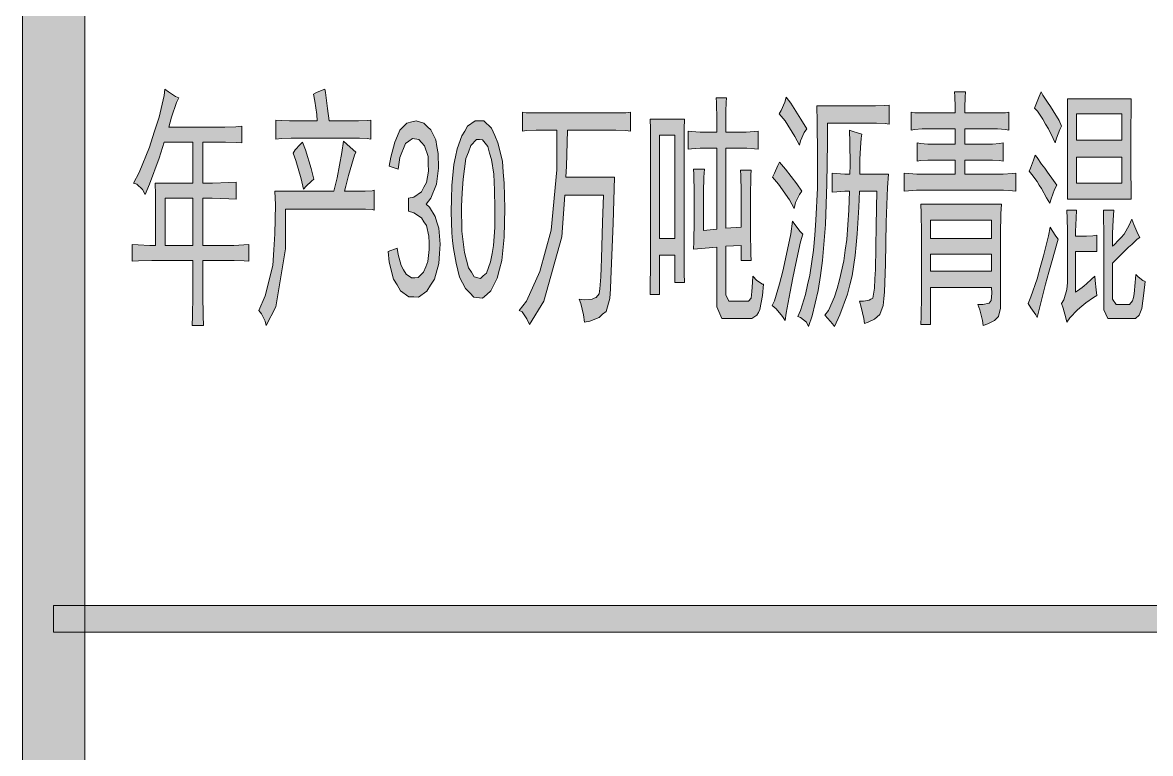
# Model space of a CAD drawing. Header units: millimetres. Extents: x 0 to 586, y 0 to 414.
# Drawn here: x 541.05 to 553.52, y 55.22 to 63.3 of the extents above; entities that cross this region are included whole.
import ezdxf

# ---------------------------------------------------------------- set-up
doc = ezdxf.new("R2010")
doc.units = ezdxf.units.MM

msp = doc.modelspace()

# ---------------------------------------------------------------- hatches: boundary and pattern name
h = msp.add_hatch(color=0)
h.dxf.hatch_style = 2
h.paths.add_polyline_path([(541.736139, 9.860139), (541.048222, 9.860139), (541.048222, 404.223361), (541.736139, 404.223361)])
h = msp.add_hatch(color=0)
h.paths.add_polyline_path([(542.275889, 61.527972), (542.339389, 61.644389), (542.452278, 61.926611), (542.505194, 62.092417), (542.558111, 62.258222), (542.614556, 62.498111), (542.621611, 62.568667), (542.660417, 62.536917), (542.738028, 62.487528), (542.776833, 62.469889), (542.752139, 62.4205), (542.695694, 62.258222), (542.663944, 62.148861), (543.224861, 62.148861), (543.284833, 62.148861), (543.408306, 62.152389), (543.471806, 62.159444), (543.471806, 61.972472), (543.415361, 61.976), (543.291889, 61.983056), (543.224861, 61.983056), (543.041417, 61.983056), (543.041417, 61.527972), (543.14725, 61.527972), (543.330694, 61.535028), (543.411833, 61.538556), (543.411833, 61.351583), (543.330694, 61.355111), (543.143722, 61.362167), (543.041417, 61.362167), (543.041417, 60.840056), (543.323639, 60.840056), (543.383611, 60.840056), (543.4965, 60.847111), (543.549417, 60.850639), (543.549417, 60.663667), (543.500028, 60.670722), (543.387139, 60.67425), (543.323639, 60.67425), (543.041417, 60.67425), (543.041417, 60.42025), (543.041417, 60.29325), (543.044944, 60.060417), (543.048472, 59.954583), (542.925, 59.954583), (542.928528, 60.060417), (542.932056, 60.282667), (542.932056, 60.399083), (542.932056, 60.67425), (542.554583, 60.67425), (542.476972, 60.67425), (542.328806, 60.670722), (542.261778, 60.663667), (542.261778, 60.850639), (542.325278, 60.847111), (542.455806, 60.840056), (542.519306, 60.840056), (542.519306, 61.058778), (542.519306, 61.400972), (542.515778, 61.527972), (542.932056, 61.527972), (542.932056, 61.983056), (542.614556, 61.983056), (542.558111, 61.803139), (542.452278, 61.517389), (542.402889, 61.4045), (542.374667, 61.457417), (542.311167, 61.517389)])
h.paths.add_polyline_path([(542.932056, 60.840056), (542.932056, 61.362167), (542.625139, 61.362167), (542.625139, 60.840056)])
h = msp.add_hatch(color=0)
h.dxf.hatch_style = 2
h.paths.add_polyline_path([(544.392556, 62.568667), (544.399611, 62.529861), (544.420778, 62.353472), (544.438417, 62.215889), (544.713583, 62.215889), (544.762972, 62.215889), (544.858222, 62.219417), (544.900556, 62.226472), (544.900556, 62.014806), (544.858222, 62.021861), (544.773556, 62.025389), (544.731222, 62.025389), (544.060944, 62.025389), (544.018611, 62.025389), (543.912778, 62.021861), (543.849278, 62.014806), (543.849278, 62.226472), (543.916306, 62.219417), (544.000972, 62.215889), (544.022139, 62.215889), (544.307889, 62.215889), (544.300833, 62.286444), (544.279667, 62.434611), (544.265556, 62.512222), (544.297306, 62.529861), (544.360806, 62.558083)])
h = msp.add_hatch(color=0)
h.dxf.hatch_style = 2
h.paths.add_polyline_path([(551.476333, 62.536917), (551.472806, 62.480472), (551.469278, 62.364056), (551.469278, 62.304083), (551.776194, 62.304083), (551.825583, 62.304083), (551.917306, 62.307611), (551.956111, 62.314667), (551.956111, 62.113583), (551.917306, 62.120639), (551.829111, 62.127694), (551.779722, 62.127694), (551.469278, 62.127694), (551.469278, 61.958361), (551.737389, 61.958361), (551.772667, 61.958361), (551.850278, 61.965417), (551.892611, 61.972472), (551.892611, 61.771389), (551.850278, 61.778444), (551.772667, 61.781972), (551.737389, 61.781972), (551.469278, 61.781972), (551.469278, 61.62675), (551.839694, 61.62675), (551.892611, 61.62675), (551.991389, 61.633806), (552.033722, 61.637333), (552.033722, 61.439778), (551.994917, 61.443306), (551.896139, 61.450361), (551.839694, 61.450361), (550.978917, 61.450361), (550.933056, 61.450361), (550.844861, 61.443306), (550.799, 61.439778), (550.799, 61.637333), (550.848389, 61.633806), (550.936583, 61.62675), (550.978917, 61.62675), (551.359917, 61.62675), (551.359917, 61.781972), (551.105917, 61.781972), (551.060056, 61.781972), (550.978917, 61.778444), (550.940111, 61.771389), (550.940111, 61.972472), (550.978917, 61.965417), (551.060056, 61.958361), (551.105917, 61.958361), (551.359917, 61.958361), (551.359917, 62.127694), (551.042417, 62.127694), (550.996556, 62.127694), (550.911889, 62.120639), (550.873083, 62.113583), (550.873083, 62.314667), (550.915417, 62.307611), (551.003611, 62.304083), (551.042417, 62.304083), (551.359917, 62.304083), (551.359917, 62.371111), (551.356389, 62.487528), (551.352861, 62.536917)])
h = msp.add_hatch(color=0)
h.dxf.hatch_style = 2
h.paths.add_polyline_path([(552.312417, 62.536917), (552.330056, 62.501639), (552.382972, 62.424028), (552.414722, 62.374639), (552.446472, 62.328778), (552.509972, 62.219417), (552.538194, 62.159444), (552.517028, 62.120639), (552.48175, 62.025389), (552.467639, 61.972472), (552.446472, 62.021861), (552.393556, 62.127694), (552.361806, 62.180611), (552.330056, 62.237056), (552.270083, 62.32525), (552.238333, 62.357), (552.252444, 62.395806), (552.29125, 62.487528)])
h = msp.add_hatch(color=0)
h.dxf.hatch_style = 2
h.paths.add_polyline_path([(549.056278, 60.222694), (549.077444, 60.222694), (549.105667, 60.257972), (549.109194, 60.29325), (549.112722, 60.328528), (549.119778, 60.430833), (549.123306, 60.497861), (549.169167, 60.452), (549.229139, 60.409667), (549.24325, 60.409667), (549.229139, 60.286194), (549.200917, 60.130972), (549.186806, 60.099222), (549.169167, 60.067472), (549.112722, 60.032194), (549.066861, 60.032194), (548.841083, 60.032194), (548.781111, 60.032194), (548.724667, 60.159194), (548.724667, 60.286194), (548.724667, 60.818889), (548.467139, 60.797722), (548.470667, 60.878861), (548.474194, 61.111694), (548.474194, 61.263389), (548.474194, 61.418611), (548.470667, 61.62675), (548.467139, 61.683194), (548.590611, 61.683194), (548.583556, 61.595), (548.580028, 61.429194), (548.580028, 61.351583), (548.580028, 61.005861), (548.724667, 61.019972), (548.724667, 61.916028), (548.597667, 61.916028), (548.541222, 61.916028), (548.445972, 61.908972), (548.407167, 61.905444), (548.407167, 62.103), (548.445972, 62.099472), (548.541222, 62.092417), (548.597667, 62.092417), (548.724667, 62.092417), (548.724667, 62.23), (548.721139, 62.4205), (548.717611, 62.469889), (548.834028, 62.469889), (548.8305, 62.4205), (548.826972, 62.32525), (548.826972, 62.279389), (548.823444, 62.237056), (548.823444, 62.141806), (548.823444, 62.092417), (549.006889, 62.092417), (549.049222, 62.092417), (549.137417, 62.099472), (549.183278, 62.103), (549.183278, 61.905444), (549.140944, 61.908972), (549.056278, 61.916028), (549.010417, 61.916028), (548.823444, 61.916028), (548.823444, 61.030556), (548.996306, 61.041139), (548.996306, 61.316306), (548.996306, 61.432722), (548.992778, 61.612639), (548.98925, 61.672611), (549.105667, 61.672611), (549.102139, 61.616167), (549.098611, 61.37275), (549.098611, 61.185778), (549.098611, 60.995278), (549.102139, 60.741278), (549.105667, 60.67425), (548.996306, 60.67425), (548.996306, 60.840056), (548.823444, 60.829472), (548.823444, 60.363806), (548.823444, 60.29325), (548.858722, 60.222694), (548.894, 60.222694)])
h = msp.add_hatch(color=0)
h.dxf.hatch_style = 2
h.paths.add_polyline_path([(549.493722, 62.480472), (549.543111, 62.413444), (549.656, 62.237056), (549.7195, 62.127694), (549.691278, 62.088889), (549.652472, 61.997167), (549.638361, 61.947778), (549.588972, 62.043028), (549.479611, 62.215889), (549.416111, 62.2935), (549.437278, 62.332306), (549.476083, 62.424028)])
h = msp.add_hatch(color=0)
h.dxf.hatch_style = 2
h.paths.add_polyline_path([(549.740667, 59.944), (549.715972, 59.989861), (549.652472, 60.042778), (549.620722, 60.053361), (549.652472, 60.120389), (549.705389, 60.296778), (549.730083, 60.402611), (549.754778, 60.511972), (549.793583, 60.787139), (549.807694, 60.952944), (549.821806, 61.11875), (549.839444, 61.471528), (549.839444, 61.654972), (549.839444, 61.841944), (549.835917, 62.205306), (549.832389, 62.381694), (550.446222, 62.381694), (550.4815, 62.381694), (550.57675, 62.385222), (550.633194, 62.392278), (550.633194, 62.180611), (550.587333, 62.187667), (550.492083, 62.191194), (550.446222, 62.191194), (549.948806, 62.191194), (549.948806, 61.972472), (549.94175, 61.520917), (549.934694, 61.295139), (549.927639, 61.069361), (549.895889, 60.67425), (549.871194, 60.508444), (549.8465, 60.342639), (549.779472, 60.060417)])
h = msp.add_hatch(color=0)
h.paths.add_polyline_path([(553.30725, 62.459306), (553.30725, 62.346417), (553.303722, 62.131222), (553.303722, 62.025389), (553.303722, 61.750222), (553.303722, 61.654972), (553.30725, 61.457417), (553.30725, 61.351583), (552.601694, 61.351583), (552.601694, 61.457417), (552.605222, 61.651444), (552.605222, 61.739639), (552.605222, 62.025389), (552.605222, 62.127694), (552.601694, 62.342889), (552.601694, 62.459306)])
h.paths.add_polyline_path([(553.204944, 61.527972), (553.204944, 61.81725), (552.704, 61.81725), (552.704, 61.527972)])
h.paths.add_polyline_path([(553.204944, 62.004222), (553.204944, 62.2935), (552.704, 62.2935), (552.704, 62.004222)])
h = msp.add_hatch(color=0)
h.dxf.hatch_style = 2
h.paths.add_polyline_path([(547.260639, 59.989861), (547.250056, 60.071), (547.221833, 60.198), (547.204194, 60.243861), (547.264167, 60.236806), (547.345306, 60.243861), (547.37, 60.254444), (547.391167, 60.265028), (547.422917, 60.303833), (547.426444, 60.332056), (547.4335, 60.360278), (547.444083, 60.490806), (547.447611, 60.593111), (547.451139, 60.695417), (547.461722, 61.097583), (547.472306, 61.393917), (547.045444, 61.393917), (547.010167, 60.935306), (546.812611, 60.222694), (546.653861, 59.965167), (546.625639, 60.028667), (546.572722, 60.106278), (546.540972, 60.120389), (546.622111, 60.222694), (546.76675, 60.550778), (546.83025, 60.780083), (546.89375, 61.009389), (546.95725, 61.676139), (546.95725, 62.113583), (546.791444, 62.113583), (546.727944, 62.113583), (546.622111, 62.110056), (546.57625, 62.103), (546.57625, 62.314667), (546.618583, 62.307611), (546.727944, 62.304083), (546.794972, 62.304083), (547.549917, 62.304083), (547.609889, 62.304083), (547.71925, 62.307611), (547.772167, 62.314667), (547.772167, 62.103), (547.71925, 62.110056), (547.609889, 62.113583), (547.549917, 62.113583), (547.073667, 62.113583), (547.070139, 61.976), (547.063083, 61.714944), (547.056028, 61.595), (547.59225, 61.595), (547.578139, 61.083472), (547.553444, 60.466111), (547.549917, 60.360278), (547.542861, 60.250917), (547.500528, 60.109806), (547.461722, 60.078056), (547.422917, 60.042778), (547.320611, 60.000444)])
h = msp.add_hatch(color=0)
h.dxf.hatch_style = 2
h.paths.add_polyline_path([(545.091056, 60.773028), (545.189833, 60.808306), (545.200417, 60.73775), (545.235694, 60.617806), (545.260389, 60.568417), (545.288611, 60.522556), (545.348583, 60.480222), (545.387389, 60.480222), (545.422667, 60.48375), (545.482639, 60.543722), (545.507333, 60.603694), (545.5285, 60.660139), (545.546139, 60.794194), (545.546139, 60.868278), (545.542611, 60.942361), (545.514389, 61.058778), (545.486167, 61.101111), (545.461472, 61.143444), (545.376806, 61.199889), (545.316833, 61.217528), (545.316833, 61.362167), (545.376806, 61.37275), (545.461472, 61.432722), (545.486167, 61.482111), (545.514389, 61.535028), (545.535556, 61.662028), (545.532028, 61.743167), (545.532028, 61.824306), (545.493222, 61.940722), (545.461472, 61.976), (545.429722, 62.011278), (545.359167, 62.021861), (545.320361, 61.993639), (545.281556, 61.965417), (545.221583, 61.810194), (545.200417, 61.683194), (545.101639, 61.714944), (545.119278, 61.81725), (545.165139, 61.983056), (545.193361, 62.050083), (545.221583, 62.113583), (545.299194, 62.191194), (545.352111, 62.205306), (545.4015, 62.215889), (545.486167, 62.191194), (545.524972, 62.152389), (545.563778, 62.117111), (545.616694, 62.00775), (545.630806, 61.933667), (545.644917, 61.856056), (545.648444, 61.693778), (545.637861, 61.605583), (545.627278, 61.517389), (545.563778, 61.362167), (545.510861, 61.295139), (545.549667, 61.263389), (545.609639, 61.161083), (545.630806, 61.097583), (545.651972, 61.030556), (545.666083, 60.854167), (545.659028, 60.748333), (545.651972, 60.638972), (545.602583, 60.466111), (545.56025, 60.399083), (545.517917, 60.332056), (545.426194, 60.268556), (545.373278, 60.272083), (545.320361, 60.272083), (545.228639, 60.339111), (545.189833, 60.402611), (545.151028, 60.466111), (545.101639, 60.653083)])
h = msp.add_hatch(color=0)
h.paths.add_polyline_path([(545.793083, 61.355111), (545.796611, 61.503278), (545.817778, 61.736111), (545.835417, 61.820778), (545.853056, 61.908972), (545.905972, 62.050083), (545.937722, 62.103), (545.969472, 62.159444), (546.054139, 62.215889), (546.1, 62.215889), (546.149389, 62.215889), (546.234056, 62.13475), (546.269333, 62.053611), (546.304611, 61.972472), (546.354, 61.771389), (546.364583, 61.651444), (546.375167, 61.527972), (546.382222, 61.249278), (546.378694, 61.090528), (546.375167, 60.931778), (546.346944, 60.67425), (546.32225, 60.575472), (546.297556, 60.476694), (546.227, 60.335583), (546.181139, 60.296778), (546.135278, 60.257972), (546.040028, 60.268556), (545.994167, 60.314417), (545.944778, 60.363806), (545.881278, 60.487278), (545.860111, 60.564889), (545.842472, 60.6425), (545.81425, 60.804778), (545.803667, 60.889444), (545.796611, 60.977639), (545.789556, 61.210472)])
h.paths.add_polyline_path([(545.9095, 61.422139), (545.902444, 61.270444), (545.905972, 60.998806), (545.920083, 60.878861), (545.934194, 60.762444), (545.980056, 60.593111), (546.011806, 60.543722), (546.043556, 60.490806), (546.110583, 60.473167), (546.142333, 60.504917), (546.177611, 60.533139), (546.223472, 60.656611), (546.241111, 60.748333), (546.255222, 60.840056), (546.269333, 61.037611), (546.269333, 61.146972), (546.269333, 61.252806), (546.265806, 61.450361), (546.262278, 61.538556), (546.25875, 61.62675), (546.234056, 61.789028), (546.212889, 61.859583), (546.191722, 61.933667), (546.135278, 62.00775), (546.1, 62.011278), (546.06825, 62.011278), (546.00475, 61.94425), (545.980056, 61.870167), (545.951833, 61.799611), (545.920083, 61.573833)])
h = msp.add_hatch(color=0)
h.paths.add_polyline_path([(548.368361, 62.237056), (548.364833, 62.127694), (548.364833, 61.665556), (548.364833, 61.316306), (548.364833, 60.974111), (548.364833, 60.529611), (548.368361, 60.430833), (548.262528, 60.430833), (548.262528, 60.730694), (548.093194, 60.730694), (548.093194, 60.296778), (547.987361, 60.296778), (547.987361, 60.399083), (547.990889, 60.603694), (547.990889, 60.709528), (547.990889, 61.792556), (547.990889, 61.905444), (547.990889, 62.127694), (547.987361, 62.237056)])
h.paths.add_polyline_path([(548.262528, 60.917667), (548.262528, 62.060667), (548.093194, 62.060667), (548.093194, 60.917667)])
h = msp.add_hatch(color=0)
h.dxf.hatch_style = 2
h.paths.add_polyline_path([(550.358028, 59.97575), (550.350972, 60.032194), (550.32275, 60.155667), (550.301583, 60.222694), (550.347444, 60.222694), (550.410944, 60.233278), (550.428583, 60.243861), (550.44975, 60.254444), (550.470917, 60.367333), (550.474444, 60.469639), (550.4815, 60.571944), (550.488556, 61.058778), (550.495611, 61.439778), (550.301583, 61.439778), (550.294528, 61.263389), (550.276889, 60.967056), (550.266306, 60.847111), (550.255722, 60.727167), (550.220444, 60.504917), (550.19575, 60.402611), (550.171056, 60.300306), (550.086389, 60.071), (550.026417, 59.944), (550.00525, 59.972222), (549.952333, 60.032194), (549.920583, 60.067472), (549.959389, 60.120389), (550.026417, 60.272083), (550.054639, 60.363806), (550.082861, 60.459056), (550.128722, 60.670722), (550.146361, 60.787139), (550.164, 60.903556), (550.185167, 61.228111), (550.192222, 61.439778), (550.142833, 61.439778), (550.051111, 61.432722), (550.001722, 61.429194), (550.001722, 61.637333), (550.044056, 61.633806), (550.142833, 61.62675), (550.19575, 61.62675), (550.199278, 61.732583), (550.19575, 61.976), (550.192222, 62.113583), (550.220444, 62.103), (550.291, 62.081833), (550.329806, 62.07125), (550.32275, 62.025389), (550.315694, 61.919556), (550.312167, 61.856056), (550.308639, 61.792556), (550.308639, 61.676139), (550.308639, 61.62675), (550.622611, 61.62675), (550.612028, 61.478583), (550.597917, 61.097583), (550.594389, 60.86475), (550.590861, 60.631917), (550.580278, 60.325), (550.573222, 60.247389), (550.566167, 60.173306), (550.527361, 60.074528), (550.499139, 60.049833), (550.470917, 60.025139), (550.400361, 59.989861)])
h = msp.add_hatch(color=0)
h.dxf.hatch_style = 2
h.paths.add_polyline_path([(544.73475, 61.870167), (544.720639, 61.838417), (544.688889, 61.739639), (544.67125, 61.676139), (544.653611, 61.612639), (544.621861, 61.496222), (544.60775, 61.439778), (544.780611, 61.439778), (544.837056, 61.439778), (544.914667, 61.443306), (544.935833, 61.450361), (544.935833, 61.228111), (544.914667, 61.235167), (544.840583, 61.238694), (544.791194, 61.238694), (543.955111, 61.238694), (543.955111, 60.80125), (543.849278, 60.159194), (543.743444, 59.954583), (543.732861, 60.000444), (543.690528, 60.081583), (543.662306, 60.120389), (543.732861, 60.282667), (543.817528, 60.617806), (543.828111, 60.790667), (543.838694, 60.967056), (543.84575, 61.288083), (543.838694, 61.439778), (544.491333, 61.439778), (544.526611, 61.587944), (544.579528, 61.866639), (544.597167, 61.993639), (544.632444, 61.958361), (544.703, 61.898389)])
h = msp.add_hatch(color=0)
h.dxf.hatch_style = 2
h.paths.add_polyline_path([(544.142083, 61.983056), (544.177361, 61.894861), (544.240861, 61.69025), (544.269083, 61.573833), (544.244389, 61.549139), (544.184417, 61.496222), (544.156194, 61.460944), (544.127972, 61.577361), (544.071528, 61.778444), (544.039778, 61.859583), (544.064472, 61.894861), (544.117389, 61.954833)])
h = msp.add_hatch(color=0)
h.dxf.hatch_style = 2
h.paths.add_polyline_path([(549.419639, 61.760806), (549.486667, 61.683194), (549.610139, 61.520917), (549.666583, 61.439778), (549.638361, 61.4045), (549.596028, 61.312778), (549.581917, 61.249278), (549.529, 61.344528), (549.409056, 61.517389), (549.342028, 61.595), (549.363194, 61.637333), (549.402, 61.722)])
h = msp.add_hatch(color=0)
h.dxf.hatch_style = 2
h.paths.add_polyline_path([(552.245389, 61.838417), (552.266556, 61.810194), (552.315944, 61.739639), (552.351222, 61.693778), (552.382972, 61.651444), (552.45, 61.556194), (552.485278, 61.506806), (552.460583, 61.457417), (552.421778, 61.355111), (552.407667, 61.305722), (552.372389, 61.365694), (552.315944, 61.468), (552.29125, 61.506806), (552.266556, 61.545611), (552.210111, 61.623222), (552.178361, 61.662028), (552.196, 61.693778), (552.22775, 61.781972)])
h = msp.add_hatch(color=0)
h.paths.add_polyline_path([(551.610389, 60.187417), (551.666833, 60.187417), (551.737389, 60.201528), (551.747972, 60.215639), (551.758556, 60.22975), (551.765611, 60.310889), (551.762083, 60.374389), (551.088278, 60.374389), (551.088278, 59.965167), (550.982444, 59.965167), (550.985972, 60.053361), (550.9895, 60.282667), (550.9895, 60.42025), (550.9895, 60.850639), (550.9895, 60.974111), (550.985972, 61.196361), (550.982444, 61.295139), (551.874972, 61.295139), (551.867917, 61.189306), (551.864389, 60.963528), (551.864389, 60.840056), (551.864389, 60.208583), (551.864389, 60.145083), (551.839694, 60.053361), (551.818528, 60.032194), (551.797361, 60.011028), (551.723278, 59.972222), (551.670361, 59.954583), (551.663306, 60.011028), (551.635083, 60.127444)])
h.paths.add_polyline_path([(551.762083, 60.917667), (551.762083, 61.11875), (551.088278, 61.11875), (551.088278, 60.917667)])
h.paths.add_polyline_path([(551.762083, 60.554306), (551.762083, 60.741278), (551.088278, 60.741278), (551.088278, 60.554306)])
h = msp.add_hatch(color=0)
h.dxf.hatch_style = 2
h.paths.add_polyline_path([(552.538194, 60.198), (552.562889, 60.236806), (552.594639, 60.353222), (552.601694, 60.430833), (552.601694, 60.963528), (552.601694, 61.002333), (552.598167, 61.136389), (552.594639, 61.228111), (552.704, 61.228111), (552.700472, 61.139917), (552.693417, 60.995278), (552.693417, 60.942361), (552.781611, 60.942361), (552.813361, 60.942361), (552.883917, 60.945889), (552.92625, 60.952944), (552.92625, 60.773028), (552.693417, 60.773028), (552.693417, 60.321472), (552.714583, 60.335583), (552.763972, 60.374389), (552.788667, 60.392028), (552.813361, 60.413194), (552.869806, 60.466111), (552.905083, 60.497861), (552.908611, 60.452), (552.919194, 60.349694), (552.92625, 60.286194), (552.890972, 60.265028), (552.806306, 60.205056), (552.760444, 60.16625), (552.714583, 60.127444), (552.629917, 60.03925), (552.594639, 59.989861), (552.584056, 60.03925), (552.555833, 60.145083)])
h = msp.add_hatch(color=0)
h.dxf.hatch_style = 2
h.paths.add_polyline_path([(553.11675, 61.228111), (553.109694, 61.11875), (553.102639, 60.974111), (553.102639, 60.942361), (553.102639, 60.829472), (553.120278, 60.847111), (553.166139, 60.8965), (553.197889, 60.92825), (553.229639, 60.963528), (553.286083, 61.062306), (553.314306, 61.129333), (553.335472, 61.069361), (553.381333, 60.967056), (553.4025, 60.92825), (553.374278, 60.907083), (553.314306, 60.850639), (553.279028, 60.818889), (553.24375, 60.787139), (553.155556, 60.698944), (553.102639, 60.6425), (553.102639, 60.296778), (553.102639, 60.243861), (553.141444, 60.187417), (553.176722, 60.187417), (553.264917, 60.187417), (553.289611, 60.187417), (553.321361, 60.226222), (553.331944, 60.265028), (553.339, 60.303833), (553.353111, 60.430833), (553.360167, 60.519028), (553.384861, 60.490806), (553.437778, 60.452), (553.462472, 60.441417), (553.448361, 60.310889), (553.423667, 60.141556), (553.409556, 60.106278), (553.395444, 60.067472), (553.356639, 60.032194), (553.331944, 60.032194), (553.099111, 60.032194), (553.049722, 60.032194), (553.003861, 60.127444), (553.003861, 60.222694), (553.003861, 60.942361), (553.003861, 60.995278), (553.000333, 61.139917), (553.000333, 61.228111)])
h = msp.add_hatch(color=0)
h.dxf.hatch_style = 2
h.paths.add_polyline_path([(549.677167, 60.963528), (549.652472, 60.878861), (549.599556, 60.638972), (549.567806, 60.480222), (549.536056, 60.325), (549.493722, 60.088639), (549.483139, 60.011028), (549.451389, 60.053361), (549.380833, 60.138028), (549.3385, 60.176833), (549.363194, 60.226222), (549.419639, 60.413194), (549.454917, 60.554306), (549.486667, 60.691889), (549.543111, 60.967056), (549.564278, 61.108167), (549.588972, 61.069361), (549.645417, 60.995278)])
h = msp.add_hatch(color=0)
h.dxf.hatch_style = 2
h.paths.add_polyline_path([(552.499389, 60.907083), (552.485278, 60.857694), (552.432361, 60.67425), (552.397083, 60.543722), (552.361806, 60.409667), (552.298306, 60.159194), (552.266556, 60.042778), (552.252444, 60.071), (552.199528, 60.148611), (552.167778, 60.198), (552.199528, 60.272083), (552.266556, 60.469639), (552.301833, 60.596639), (552.337111, 60.723639), (552.393556, 60.945889), (552.411194, 61.041139), (552.432361, 61.005861), (552.474694, 60.942361)])
h = msp.add_hatch(color=0)
h.dxf.hatch_style = 2
h.paths.add_polyline_path([(541.390417, 56.560861), (541.390417, 56.857194), (575.772139, 56.857194), (575.772139, 56.560861)])

# ---------------------------------------------------------------- linework, layer by layer
at = {"color": 0, "lineweight": 0}
for points in [[(541.736139, 9.860139), (541.048222, 9.860139), (541.048222, 404.223361), (541.736139, 404.223361)], [(542.275889, 61.527972), (542.339389, 61.644389), (542.452278, 61.926611), (542.505194, 62.092417), (542.558111, 62.258222), (542.614556, 62.498111), (542.621611, 62.568667), (542.660417, 62.536917), (542.738028, 62.487528), (542.776833, 62.469889), (542.752139, 62.4205), (542.695694, 62.258222), (542.663944, 62.148861), (543.224861, 62.148861), (543.284833, 62.148861), (543.408306, 62.152389), (543.471806, 62.159444), (543.471806, 61.972472), (543.415361, 61.976), (543.291889, 61.983056), (543.224861, 61.983056), (543.041417, 61.983056), (543.041417, 61.527972), (543.14725, 61.527972), (543.330694, 61.535028), (543.411833, 61.538556), (543.411833, 61.351583), (543.330694, 61.355111), (543.143722, 61.362167), (543.041417, 61.362167), (543.041417, 60.840056), (543.323639, 60.840056), (543.383611, 60.840056), (543.4965, 60.847111), (543.549417, 60.850639), (543.549417, 60.663667), (543.500028, 60.670722), (543.387139, 60.67425), (543.323639, 60.67425), (543.041417, 60.67425), (543.041417, 60.42025), (543.041417, 60.29325), (543.044944, 60.060417), (543.048472, 59.954583), (542.925, 59.954583), (542.928528, 60.060417), (542.932056, 60.282667), (542.932056, 60.399083), (542.932056, 60.67425), (542.554583, 60.67425), (542.476972, 60.67425), (542.328806, 60.670722), (542.261778, 60.663667), (542.261778, 60.850639), (542.325278, 60.847111), (542.455806, 60.840056), (542.519306, 60.840056), (542.519306, 61.058778), (542.519306, 61.400972), (542.515778, 61.527972), (542.932056, 61.527972), (542.932056, 61.983056), (542.614556, 61.983056), (542.558111, 61.803139), (542.452278, 61.517389), (542.402889, 61.4045), (542.374667, 61.457417), (542.311167, 61.517389)], [(544.392556, 62.568667), (544.399611, 62.529861), (544.420778, 62.353472), (544.438417, 62.215889), (544.713583, 62.215889), (544.762972, 62.215889), (544.858222, 62.219417), (544.900556, 62.226472), (544.900556, 62.014806), (544.858222, 62.021861), (544.773556, 62.025389), (544.731222, 62.025389), (544.060944, 62.025389), (544.018611, 62.025389), (543.912778, 62.021861), (543.849278, 62.014806), (543.849278, 62.226472), (543.916306, 62.219417), (544.000972, 62.215889), (544.022139, 62.215889), (544.307889, 62.215889), (544.300833, 62.286444), (544.279667, 62.434611), (544.265556, 62.512222), (544.297306, 62.529861), (544.360806, 62.558083)], [(551.476333, 62.536917), (551.472806, 62.480472), (551.469278, 62.364056), (551.469278, 62.304083), (551.776194, 62.304083), (551.825583, 62.304083), (551.917306, 62.307611), (551.956111, 62.314667), (551.956111, 62.113583), (551.917306, 62.120639), (551.829111, 62.127694), (551.779722, 62.127694), (551.469278, 62.127694), (551.469278, 61.958361), (551.737389, 61.958361), (551.772667, 61.958361), (551.850278, 61.965417), (551.892611, 61.972472), (551.892611, 61.771389), (551.850278, 61.778444), (551.772667, 61.781972), (551.737389, 61.781972), (551.469278, 61.781972), (551.469278, 61.62675), (551.839694, 61.62675), (551.892611, 61.62675), (551.991389, 61.633806), (552.033722, 61.637333), (552.033722, 61.439778), (551.994917, 61.443306), (551.896139, 61.450361), (551.839694, 61.450361), (550.978917, 61.450361), (550.933056, 61.450361), (550.844861, 61.443306), (550.799, 61.439778), (550.799, 61.637333), (550.848389, 61.633806), (550.936583, 61.62675), (550.978917, 61.62675), (551.359917, 61.62675), (551.359917, 61.781972), (551.105917, 61.781972), (551.060056, 61.781972), (550.978917, 61.778444), (550.940111, 61.771389), (550.940111, 61.972472), (550.978917, 61.965417), (551.060056, 61.958361), (551.105917, 61.958361), (551.359917, 61.958361), (551.359917, 62.127694), (551.042417, 62.127694), (550.996556, 62.127694), (550.911889, 62.120639), (550.873083, 62.113583), (550.873083, 62.314667), (550.915417, 62.307611), (551.003611, 62.304083), (551.042417, 62.304083), (551.359917, 62.304083), (551.359917, 62.371111), (551.356389, 62.487528), (551.352861, 62.536917)], [(552.312417, 62.536917), (552.330056, 62.501639), (552.382972, 62.424028), (552.414722, 62.374639), (552.446472, 62.328778), (552.509972, 62.219417), (552.538194, 62.159444), (552.517028, 62.120639), (552.48175, 62.025389), (552.467639, 61.972472), (552.446472, 62.021861), (552.393556, 62.127694), (552.361806, 62.180611), (552.330056, 62.237056), (552.270083, 62.32525), (552.238333, 62.357), (552.252444, 62.395806), (552.29125, 62.487528)], [(549.056278, 60.222694), (549.077444, 60.222694), (549.105667, 60.257972), (549.109194, 60.29325), (549.112722, 60.328528), (549.119778, 60.430833), (549.123306, 60.497861), (549.169167, 60.452), (549.229139, 60.409667), (549.24325, 60.409667), (549.229139, 60.286194), (549.200917, 60.130972), (549.186806, 60.099222), (549.169167, 60.067472), (549.112722, 60.032194), (549.066861, 60.032194), (548.841083, 60.032194), (548.781111, 60.032194), (548.724667, 60.159194), (548.724667, 60.286194), (548.724667, 60.818889), (548.467139, 60.797722), (548.470667, 60.878861), (548.474194, 61.111694), (548.474194, 61.263389), (548.474194, 61.418611), (548.470667, 61.62675), (548.467139, 61.683194), (548.590611, 61.683194), (548.583556, 61.595), (548.580028, 61.429194), (548.580028, 61.351583), (548.580028, 61.005861), (548.724667, 61.019972), (548.724667, 61.916028), (548.597667, 61.916028), (548.541222, 61.916028), (548.445972, 61.908972), (548.407167, 61.905444), (548.407167, 62.103), (548.445972, 62.099472), (548.541222, 62.092417), (548.597667, 62.092417), (548.724667, 62.092417), (548.724667, 62.23), (548.721139, 62.4205), (548.717611, 62.469889), (548.834028, 62.469889), (548.8305, 62.4205), (548.826972, 62.32525), (548.826972, 62.279389), (548.823444, 62.237056), (548.823444, 62.141806), (548.823444, 62.092417), (549.006889, 62.092417), (549.049222, 62.092417), (549.137417, 62.099472), (549.183278, 62.103), (549.183278, 61.905444), (549.140944, 61.908972), (549.056278, 61.916028), (549.010417, 61.916028), (548.823444, 61.916028), (548.823444, 61.030556), (548.996306, 61.041139), (548.996306, 61.316306), (548.996306, 61.432722), (548.992778, 61.612639), (548.98925, 61.672611), (549.105667, 61.672611), (549.102139, 61.616167), (549.098611, 61.37275), (549.098611, 61.185778), (549.098611, 60.995278), (549.102139, 60.741278), (549.105667, 60.67425), (548.996306, 60.67425), (548.996306, 60.840056), (548.823444, 60.829472), (548.823444, 60.363806), (548.823444, 60.29325), (548.858722, 60.222694), (548.894, 60.222694)], [(549.493722, 62.480472), (549.543111, 62.413444), (549.656, 62.237056), (549.7195, 62.127694), (549.691278, 62.088889), (549.652472, 61.997167), (549.638361, 61.947778), (549.588972, 62.043028), (549.479611, 62.215889), (549.416111, 62.2935), (549.437278, 62.332306), (549.476083, 62.424028)], [(549.740667, 59.944), (549.715972, 59.989861), (549.652472, 60.042778), (549.620722, 60.053361), (549.652472, 60.120389), (549.705389, 60.296778), (549.730083, 60.402611), (549.754778, 60.511972), (549.793583, 60.787139), (549.807694, 60.952944), (549.821806, 61.11875), (549.839444, 61.471528), (549.839444, 61.654972), (549.839444, 61.841944), (549.835917, 62.205306), (549.832389, 62.381694), (550.446222, 62.381694), (550.4815, 62.381694), (550.57675, 62.385222), (550.633194, 62.392278), (550.633194, 62.180611), (550.587333, 62.187667), (550.492083, 62.191194), (550.446222, 62.191194), (549.948806, 62.191194), (549.948806, 61.972472), (549.94175, 61.520917), (549.934694, 61.295139), (549.927639, 61.069361), (549.895889, 60.67425), (549.871194, 60.508444), (549.8465, 60.342639), (549.779472, 60.060417)], [(553.30725, 62.459306), (553.30725, 62.346417), (553.303722, 62.131222), (553.303722, 62.025389), (553.303722, 61.750222), (553.303722, 61.654972), (553.30725, 61.457417), (553.30725, 61.351583), (552.601694, 61.351583), (552.601694, 61.457417), (552.605222, 61.651444), (552.605222, 61.739639), (552.605222, 62.025389), (552.605222, 62.127694), (552.601694, 62.342889), (552.601694, 62.459306)], [(547.260639, 59.989861), (547.250056, 60.071), (547.221833, 60.198), (547.204194, 60.243861), (547.264167, 60.236806), (547.345306, 60.243861), (547.37, 60.254444), (547.391167, 60.265028), (547.422917, 60.303833), (547.426444, 60.332056), (547.4335, 60.360278), (547.444083, 60.490806), (547.447611, 60.593111), (547.451139, 60.695417), (547.461722, 61.097583), (547.472306, 61.393917), (547.045444, 61.393917), (547.010167, 60.935306), (546.812611, 60.222694), (546.653861, 59.965167), (546.625639, 60.028667), (546.572722, 60.106278), (546.540972, 60.120389), (546.622111, 60.222694), (546.76675, 60.550778), (546.83025, 60.780083), (546.89375, 61.009389), (546.95725, 61.676139), (546.95725, 62.113583), (546.791444, 62.113583), (546.727944, 62.113583), (546.622111, 62.110056), (546.57625, 62.103), (546.57625, 62.314667), (546.618583, 62.307611), (546.727944, 62.304083), (546.794972, 62.304083), (547.549917, 62.304083), (547.609889, 62.304083), (547.71925, 62.307611), (547.772167, 62.314667), (547.772167, 62.103), (547.71925, 62.110056), (547.609889, 62.113583), (547.549917, 62.113583), (547.073667, 62.113583), (547.070139, 61.976), (547.063083, 61.714944), (547.056028, 61.595), (547.59225, 61.595), (547.578139, 61.083472), (547.553444, 60.466111), (547.549917, 60.360278), (547.542861, 60.250917), (547.500528, 60.109806), (547.461722, 60.078056), (547.422917, 60.042778), (547.320611, 60.000444)], [(553.204944, 62.004222), (553.204944, 62.2935), (552.704, 62.2935), (552.704, 62.004222)], [(545.091056, 60.773028), (545.189833, 60.808306), (545.200417, 60.73775), (545.235694, 60.617806), (545.260389, 60.568417), (545.288611, 60.522556), (545.348583, 60.480222), (545.387389, 60.480222), (545.422667, 60.48375), (545.482639, 60.543722), (545.507333, 60.603694), (545.5285, 60.660139), (545.546139, 60.794194), (545.546139, 60.868278), (545.542611, 60.942361), (545.514389, 61.058778), (545.486167, 61.101111), (545.461472, 61.143444), (545.376806, 61.199889), (545.316833, 61.217528), (545.316833, 61.362167), (545.376806, 61.37275), (545.461472, 61.432722), (545.486167, 61.482111), (545.514389, 61.535028), (545.535556, 61.662028), (545.532028, 61.743167), (545.532028, 61.824306), (545.493222, 61.940722), (545.461472, 61.976), (545.429722, 62.011278), (545.359167, 62.021861), (545.320361, 61.993639), (545.281556, 61.965417), (545.221583, 61.810194), (545.200417, 61.683194), (545.101639, 61.714944), (545.119278, 61.81725), (545.165139, 61.983056), (545.193361, 62.050083), (545.221583, 62.113583), (545.299194, 62.191194), (545.352111, 62.205306), (545.4015, 62.215889), (545.486167, 62.191194), (545.524972, 62.152389), (545.563778, 62.117111), (545.616694, 62.00775), (545.630806, 61.933667), (545.644917, 61.856056), (545.648444, 61.693778), (545.637861, 61.605583), (545.627278, 61.517389), (545.563778, 61.362167), (545.510861, 61.295139), (545.549667, 61.263389), (545.609639, 61.161083), (545.630806, 61.097583), (545.651972, 61.030556), (545.666083, 60.854167), (545.659028, 60.748333), (545.651972, 60.638972), (545.602583, 60.466111), (545.56025, 60.399083), (545.517917, 60.332056), (545.426194, 60.268556), (545.373278, 60.272083), (545.320361, 60.272083), (545.228639, 60.339111), (545.189833, 60.402611), (545.151028, 60.466111), (545.101639, 60.653083)], [(545.793083, 61.355111), (545.796611, 61.503278), (545.817778, 61.736111), (545.835417, 61.820778), (545.853056, 61.908972), (545.905972, 62.050083), (545.937722, 62.103), (545.969472, 62.159444), (546.054139, 62.215889), (546.1, 62.215889), (546.149389, 62.215889), (546.234056, 62.13475), (546.269333, 62.053611), (546.304611, 61.972472), (546.354, 61.771389), (546.364583, 61.651444), (546.375167, 61.527972), (546.382222, 61.249278), (546.378694, 61.090528), (546.375167, 60.931778), (546.346944, 60.67425), (546.32225, 60.575472), (546.297556, 60.476694), (546.227, 60.335583), (546.181139, 60.296778), (546.135278, 60.257972), (546.040028, 60.268556), (545.994167, 60.314417), (545.944778, 60.363806), (545.881278, 60.487278), (545.860111, 60.564889), (545.842472, 60.6425), (545.81425, 60.804778), (545.803667, 60.889444), (545.796611, 60.977639), (545.789556, 61.210472)], [(548.368361, 62.237056), (548.364833, 62.127694), (548.364833, 61.665556), (548.364833, 61.316306), (548.364833, 60.974111), (548.364833, 60.529611), (548.368361, 60.430833), (548.262528, 60.430833), (548.262528, 60.730694), (548.093194, 60.730694), (548.093194, 60.296778), (547.987361, 60.296778), (547.987361, 60.399083), (547.990889, 60.603694), (547.990889, 60.709528), (547.990889, 61.792556), (547.990889, 61.905444), (547.990889, 62.127694), (547.987361, 62.237056)], [(550.358028, 59.97575), (550.350972, 60.032194), (550.32275, 60.155667), (550.301583, 60.222694), (550.347444, 60.222694), (550.410944, 60.233278), (550.428583, 60.243861), (550.44975, 60.254444), (550.470917, 60.367333), (550.474444, 60.469639), (550.4815, 60.571944), (550.488556, 61.058778), (550.495611, 61.439778), (550.301583, 61.439778), (550.294528, 61.263389), (550.276889, 60.967056), (550.266306, 60.847111), (550.255722, 60.727167), (550.220444, 60.504917), (550.19575, 60.402611), (550.171056, 60.300306), (550.086389, 60.071), (550.026417, 59.944), (550.00525, 59.972222), (549.952333, 60.032194), (549.920583, 60.067472), (549.959389, 60.120389), (550.026417, 60.272083), (550.054639, 60.363806), (550.082861, 60.459056), (550.128722, 60.670722), (550.146361, 60.787139), (550.164, 60.903556), (550.185167, 61.228111), (550.192222, 61.439778), (550.142833, 61.439778), (550.051111, 61.432722), (550.001722, 61.429194), (550.001722, 61.637333), (550.044056, 61.633806), (550.142833, 61.62675), (550.19575, 61.62675), (550.199278, 61.732583), (550.19575, 61.976), (550.192222, 62.113583), (550.220444, 62.103), (550.291, 62.081833), (550.329806, 62.07125), (550.32275, 62.025389), (550.315694, 61.919556), (550.312167, 61.856056), (550.308639, 61.792556), (550.308639, 61.676139), (550.308639, 61.62675), (550.622611, 61.62675), (550.612028, 61.478583), (550.597917, 61.097583), (550.594389, 60.86475), (550.590861, 60.631917), (550.580278, 60.325), (550.573222, 60.247389), (550.566167, 60.173306), (550.527361, 60.074528), (550.499139, 60.049833), (550.470917, 60.025139), (550.400361, 59.989861)], [(544.73475, 61.870167), (544.720639, 61.838417), (544.688889, 61.739639), (544.67125, 61.676139), (544.653611, 61.612639), (544.621861, 61.496222), (544.60775, 61.439778), (544.780611, 61.439778), (544.837056, 61.439778), (544.914667, 61.443306), (544.935833, 61.450361), (544.935833, 61.228111), (544.914667, 61.235167), (544.840583, 61.238694), (544.791194, 61.238694), (543.955111, 61.238694), (543.955111, 60.80125), (543.849278, 60.159194), (543.743444, 59.954583), (543.732861, 60.000444), (543.690528, 60.081583), (543.662306, 60.120389), (543.732861, 60.282667), (543.817528, 60.617806), (543.828111, 60.790667), (543.838694, 60.967056), (543.84575, 61.288083), (543.838694, 61.439778), (544.491333, 61.439778), (544.526611, 61.587944), (544.579528, 61.866639), (544.597167, 61.993639), (544.632444, 61.958361), (544.703, 61.898389)], [(545.9095, 61.422139), (545.902444, 61.270444), (545.905972, 60.998806), (545.920083, 60.878861), (545.934194, 60.762444), (545.980056, 60.593111), (546.011806, 60.543722), (546.043556, 60.490806), (546.110583, 60.473167), (546.142333, 60.504917), (546.177611, 60.533139), (546.223472, 60.656611), (546.241111, 60.748333), (546.255222, 60.840056), (546.269333, 61.037611), (546.269333, 61.146972), (546.269333, 61.252806), (546.265806, 61.450361), (546.262278, 61.538556), (546.25875, 61.62675), (546.234056, 61.789028), (546.212889, 61.859583), (546.191722, 61.933667), (546.135278, 62.00775), (546.1, 62.011278), (546.06825, 62.011278), (546.00475, 61.94425), (545.980056, 61.870167), (545.951833, 61.799611), (545.920083, 61.573833)], [(548.262528, 60.917667), (548.262528, 62.060667), (548.093194, 62.060667), (548.093194, 60.917667)], [(544.142083, 61.983056), (544.177361, 61.894861), (544.240861, 61.69025), (544.269083, 61.573833), (544.244389, 61.549139), (544.184417, 61.496222), (544.156194, 61.460944), (544.127972, 61.577361), (544.071528, 61.778444), (544.039778, 61.859583), (544.064472, 61.894861), (544.117389, 61.954833)], [(549.419639, 61.760806), (549.486667, 61.683194), (549.610139, 61.520917), (549.666583, 61.439778), (549.638361, 61.4045), (549.596028, 61.312778), (549.581917, 61.249278), (549.529, 61.344528), (549.409056, 61.517389), (549.342028, 61.595), (549.363194, 61.637333), (549.402, 61.722)], [(552.245389, 61.838417), (552.266556, 61.810194), (552.315944, 61.739639), (552.351222, 61.693778), (552.382972, 61.651444), (552.45, 61.556194), (552.485278, 61.506806), (552.460583, 61.457417), (552.421778, 61.355111), (552.407667, 61.305722), (552.372389, 61.365694), (552.315944, 61.468), (552.29125, 61.506806), (552.266556, 61.545611), (552.210111, 61.623222), (552.178361, 61.662028), (552.196, 61.693778), (552.22775, 61.781972)], [(553.204944, 61.527972), (553.204944, 61.81725), (552.704, 61.81725), (552.704, 61.527972)], [(542.932056, 60.840056), (542.932056, 61.362167), (542.625139, 61.362167), (542.625139, 60.840056)], [(551.610389, 60.187417), (551.666833, 60.187417), (551.737389, 60.201528), (551.747972, 60.215639), (551.758556, 60.22975), (551.765611, 60.310889), (551.762083, 60.374389), (551.088278, 60.374389), (551.088278, 59.965167), (550.982444, 59.965167), (550.985972, 60.053361), (550.9895, 60.282667), (550.9895, 60.42025), (550.9895, 60.850639), (550.9895, 60.974111), (550.985972, 61.196361), (550.982444, 61.295139), (551.874972, 61.295139), (551.867917, 61.189306), (551.864389, 60.963528), (551.864389, 60.840056), (551.864389, 60.208583), (551.864389, 60.145083), (551.839694, 60.053361), (551.818528, 60.032194), (551.797361, 60.011028), (551.723278, 59.972222), (551.670361, 59.954583), (551.663306, 60.011028), (551.635083, 60.127444)], [(551.762083, 60.917667), (551.762083, 61.11875), (551.088278, 61.11875), (551.088278, 60.917667)], [(552.538194, 60.198), (552.562889, 60.236806), (552.594639, 60.353222), (552.601694, 60.430833), (552.601694, 60.963528), (552.601694, 61.002333), (552.598167, 61.136389), (552.594639, 61.228111), (552.704, 61.228111), (552.700472, 61.139917), (552.693417, 60.995278), (552.693417, 60.942361), (552.781611, 60.942361), (552.813361, 60.942361), (552.883917, 60.945889), (552.92625, 60.952944), (552.92625, 60.773028), (552.693417, 60.773028), (552.693417, 60.321472), (552.714583, 60.335583), (552.763972, 60.374389), (552.788667, 60.392028), (552.813361, 60.413194), (552.869806, 60.466111), (552.905083, 60.497861), (552.908611, 60.452), (552.919194, 60.349694), (552.92625, 60.286194), (552.890972, 60.265028), (552.806306, 60.205056), (552.760444, 60.16625), (552.714583, 60.127444), (552.629917, 60.03925), (552.594639, 59.989861), (552.584056, 60.03925), (552.555833, 60.145083)], [(553.11675, 61.228111), (553.109694, 61.11875), (553.102639, 60.974111), (553.102639, 60.942361), (553.102639, 60.829472), (553.120278, 60.847111), (553.166139, 60.8965), (553.197889, 60.92825), (553.229639, 60.963528), (553.286083, 61.062306), (553.314306, 61.129333), (553.335472, 61.069361), (553.381333, 60.967056), (553.4025, 60.92825), (553.374278, 60.907083), (553.314306, 60.850639), (553.279028, 60.818889), (553.24375, 60.787139), (553.155556, 60.698944), (553.102639, 60.6425), (553.102639, 60.296778), (553.102639, 60.243861), (553.141444, 60.187417), (553.176722, 60.187417), (553.264917, 60.187417), (553.289611, 60.187417), (553.321361, 60.226222), (553.331944, 60.265028), (553.339, 60.303833), (553.353111, 60.430833), (553.360167, 60.519028), (553.384861, 60.490806), (553.437778, 60.452), (553.462472, 60.441417), (553.448361, 60.310889), (553.423667, 60.141556), (553.409556, 60.106278), (553.395444, 60.067472), (553.356639, 60.032194), (553.331944, 60.032194), (553.099111, 60.032194), (553.049722, 60.032194), (553.003861, 60.127444), (553.003861, 60.222694), (553.003861, 60.942361), (553.003861, 60.995278), (553.000333, 61.139917), (553.000333, 61.228111)], [(549.677167, 60.963528), (549.652472, 60.878861), (549.599556, 60.638972), (549.567806, 60.480222), (549.536056, 60.325), (549.493722, 60.088639), (549.483139, 60.011028), (549.451389, 60.053361), (549.380833, 60.138028), (549.3385, 60.176833), (549.363194, 60.226222), (549.419639, 60.413194), (549.454917, 60.554306), (549.486667, 60.691889), (549.543111, 60.967056), (549.564278, 61.108167), (549.588972, 61.069361), (549.645417, 60.995278)], [(552.499389, 60.907083), (552.485278, 60.857694), (552.432361, 60.67425), (552.397083, 60.543722), (552.361806, 60.409667), (552.298306, 60.159194), (552.266556, 60.042778), (552.252444, 60.071), (552.199528, 60.148611), (552.167778, 60.198), (552.199528, 60.272083), (552.266556, 60.469639), (552.301833, 60.596639), (552.337111, 60.723639), (552.393556, 60.945889), (552.411194, 61.041139), (552.432361, 61.005861), (552.474694, 60.942361)], [(551.762083, 60.554306), (551.762083, 60.741278), (551.088278, 60.741278), (551.088278, 60.554306)], [(541.390417, 56.560861), (541.390417, 56.857194), (575.772139, 56.857194), (575.772139, 56.560861)]]:
    msp.add_lwpolyline(points, close=True, dxfattribs=at)

doc.saveas('drawing.dxf')
